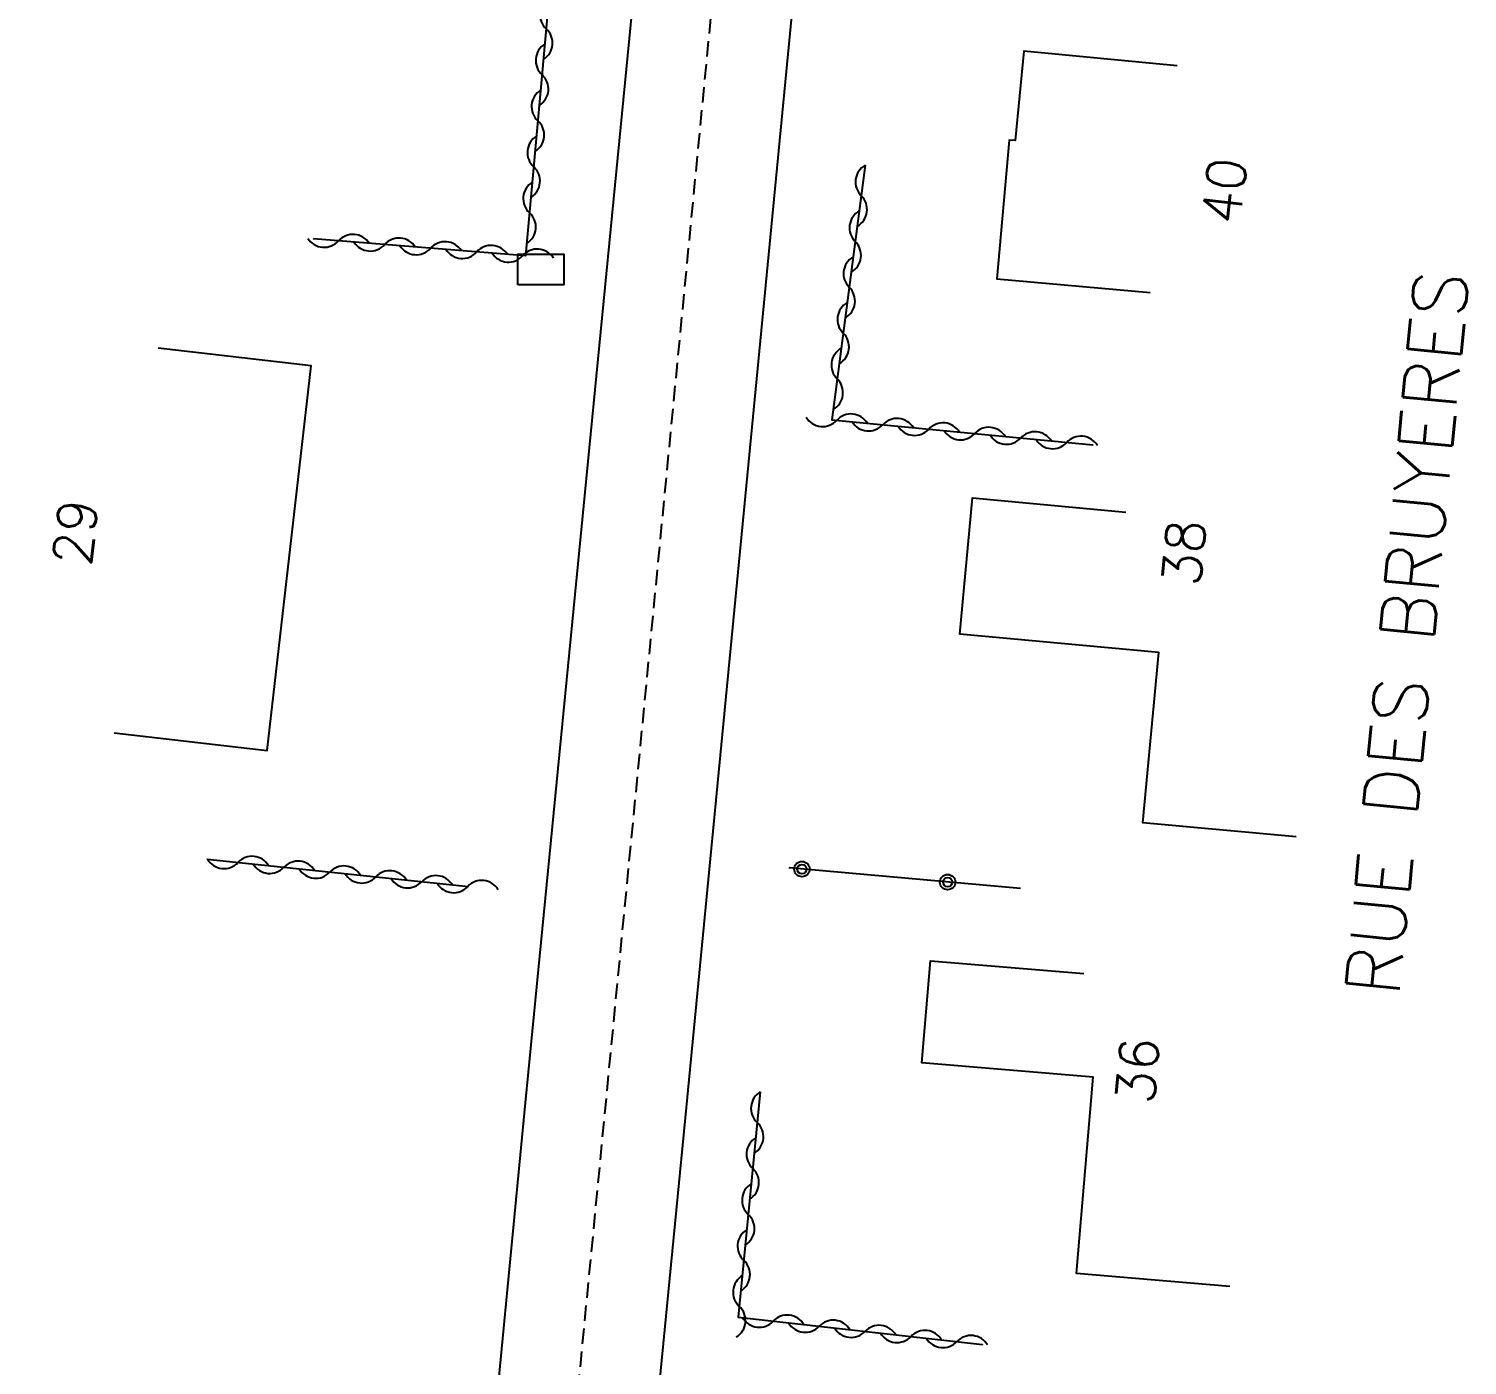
# Model space of a CAD drawing. Header units: millimetres. Extents: x 111000 to 112001, y 129999 to 131000.
# Drawn here: x 111781.62 to 111828.33, y 130925.33 to 130968.74 of the extents above; entities that cross this region are included whole.
import ezdxf
from ezdxf.enums import TextEntityAlignment as Align

# ---------------------------------------------------------------- set-up
doc = ezdxf.new("R2010")
doc.units = ezdxf.units.MM
doc.linetypes.add('DASHED', pattern=[0.75, 0.5, -0.25])
doc.layers.get('0').update_dxf_attribs({"linetype": 'CONTINUOUS'})
for name, color, linetype in [('W0001', 6, 'DASHED'), ('W0008', 7, 'CONTINUOUS'), ('W0100', 7, 'CONTINUOUS'), ('W0310', 3, 'CONTINUOUS'), ('W0322', 7, 'CONTINUOUS'), ('W0989', 7, 'CONTINUOUS'), ('W0991', 7, 'CONTINUOUS'), ('W1471', 7, 'CONTINUOUS')]:
    doc.layers.add(name, color=color, linetype=linetype)
doc.styles.get("Standard").update_dxf_attribs({"font": 'romans.shx', "width": 0.85})

# ---------------------------------------------------------------- blocks, each defined once
blk = doc.blocks.new('T1471')
at = {"color": 0, "linetype": 'Continuous', "flags": 128}
blk.add_lwpolyline([(-0.75, -0.5), (-0.75, 0.5), (0.75, 0.5), (0.75, -0.5), (-0.75, -0.5)], dxfattribs=at)
blk = doc.blocks.new('t322o')
at = {"color": 0, "linetype": 'Continuous'}
for radius in [0.25, 0.15]:
    blk.add_circle((0, 0), radius, dxfattribs=at)
blk = doc.blocks.new('t310o')
at = {"color": 0, "linetype": 'Continuous'}
for centre, start, end in [((-0.5, 0.375), 216.8699, 323.1304), ((0.5, -0.375), 36.8699, 143.1303)]:
    blk.add_arc(centre, 0.625, start, end, dxfattribs=at)

msp = doc.modelspace()

# ---------------------------------------------------------------- linework, layer by layer
at = {"layer": 'W0001'}
msp.add_lwpolyline([(111783.49, 130843.804), (111788.465, 130848.054), (111790.847, 130853.145), (111792.454, 130857.847), (111793.662, 130864.647), (111798.59, 130915.582), (111806.757, 131000)], dxfattribs=at)
at = {"layer": 'W0008'}
for points in [[(111804.151, 131000), (111803.543, 130993.722), (111803.091, 130988.714), (111797.735, 130933.851), (111795.338, 130908.874), (111795.152, 130907.321), (111790.979, 130864.076), (111790.572, 130861.805), (111789.735, 130859.542), (111788.241, 130857.075), (111786.529, 130855.174), (111784.532, 130853.606), (111782.336, 130852.41), (111780.567, 130851.743), (111778.546, 130851.3), (111775.791, 130851.178), (111773.213, 130851.546), (111771.034, 130852.218), (111769.602, 130852.844), (111747.192, 130864.644)], [(111809.362, 131000), (111802.934, 130933.374), (111800.364, 130907.054), (111800.218, 130905.756), (111794.977, 130850.907), (111794.883, 130849.806), (111794.874, 130847.011), (111795.807, 130843.053), (111797.66, 130839.525), (111800.483, 130836.56), (111803.12, 130834.788), (111805.279, 130833.76), (111795.917, 130849.812)]]:
    msp.add_lwpolyline(points, dxfattribs=at)
at = {"layer": 'W0100'}
for points in [[(111818.905, 130967.535), (111813.928, 130968.011), (111813.651, 130965.113), (111813.453, 130965.117), (111813.047, 130960.621), (111813.047, 130960.621), (111813.047, 130960.621), (111813.047, 130960.621), (111813.047, 130960.621), (111813.047, 130960.621), (111813.047, 130960.621), (111813.047, 130960.621), (111813.047, 130960.621), (111813.047, 130960.621), (111813.047, 130960.621), (111813.047, 130960.621), (111813.047, 130960.621), (111813.047, 130960.621), (111813.047, 130960.621), (111813.047, 130960.621), (111813.047, 130960.621), (111813.047, 130960.621), (111813.047, 130960.621), (111813.047, 130960.621), (111813.047, 130960.621), (111813.047, 130960.621), (111813.047, 130960.621), (111813.047, 130960.621), (111813.047, 130960.621), (111813.047, 130960.621), (111813.047, 130960.621), (111813.047, 130960.621), (111813.047, 130960.621), (111813.047, 130960.621), (111813.047, 130960.621), (111813.047, 130960.621), (111813.047, 130960.621), (111813.047, 130960.621), (111813.047, 130960.621), (111813.047, 130960.621), (111813.047, 130960.621), (111813.047, 130960.621), (111813.047, 130960.621), (111813.047, 130960.621), (111813.047, 130960.621), (111813.047, 130960.621), (111813.047, 130960.621), (111813.047, 130960.621), (111813.047, 130960.621), (111813.047, 130960.621), (111813.047, 130960.621), (111813.047, 130960.621), (111813.047, 130960.621), (111813.047, 130960.621), (111813.047, 130960.621), (111813.047, 130960.621), (111813.047, 130960.621), (111813.047, 130960.621), (111813.047, 130960.621), (111813.047, 130960.621), (111813.047, 130960.621), (111813.047, 130960.621), (111813.047, 130960.621), (111813.047, 130960.621), (111813.047, 130960.621), (111813.047, 130960.621), (111813.047, 130960.621), (111813.047, 130960.621), (111813.047, 130960.621), (111813.047, 130960.621), (111813.047, 130960.621), (111813.047, 130960.621), (111813.047, 130960.621), (111813.047, 130960.621), (111813.047, 130960.621), (111813.047, 130960.621), (111813.047, 130960.621), (111813.047, 130960.621), (111813.047, 130960.621), (111813.047, 130960.621), (111813.047, 130960.621), (111813.047, 130960.621), (111813.047, 130960.621), (111813.047, 130960.621), (111813.047, 130960.621), (111813.047, 130960.621), (111813.047, 130960.621), (111813.047, 130960.621), (111813.047, 130960.621), (111813.047, 130960.621), (111813.047, 130960.621), (111813.047, 130960.621), (111813.047, 130960.621), (111813.047, 130960.621), (111813.047, 130960.621), (111813.047, 130960.621), (111813.047, 130960.621), (111813.047, 130960.621), (111813.047, 130960.621), (111813.047, 130960.621), (111813.047, 130960.621), (111813.047, 130960.621), (111813.047, 130960.621), (111813.047, 130960.621), (111813.047, 130960.621), (111813.047, 130960.621), (111813.047, 130960.621), (111813.047, 130960.621), (111813.047, 130960.621), (111813.047, 130960.621), (111813.047, 130960.621), (111813.047, 130960.621), (111813.047, 130960.621), (111813.047, 130960.621), (111813.047, 130960.621), (111813.047, 130960.621), (111813.047, 130960.621), (111813.047, 130960.621), (111813.047, 130960.621), (111813.047, 130960.621), (111813.047, 130960.621), (111818.027, 130960.171)], [(111784.39, 130945.873), (111789.357, 130945.303), (111789.357, 130945.303), (111789.357, 130945.303), (111789.357, 130945.303), (111789.357, 130945.303), (111789.357, 130945.303), (111789.357, 130945.303), (111789.357, 130945.303), (111789.357, 130945.303), (111789.357, 130945.303), (111789.357, 130945.303), (111789.357, 130945.303), (111789.357, 130945.303), (111789.357, 130945.303), (111789.357, 130945.303), (111789.357, 130945.303), (111789.357, 130945.303), (111789.357, 130945.303), (111789.357, 130945.303), (111789.357, 130945.303), (111789.357, 130945.303), (111789.357, 130945.303), (111789.357, 130945.303), (111789.357, 130945.303), (111789.357, 130945.303), (111789.357, 130945.303), (111789.357, 130945.303), (111789.357, 130945.303), (111789.357, 130945.303), (111789.357, 130945.303), (111789.357, 130945.303), (111789.357, 130945.303), (111789.357, 130945.303), (111789.357, 130945.303), (111789.357, 130945.303), (111789.357, 130945.303), (111789.357, 130945.303), (111789.357, 130945.303), (111789.357, 130945.303), (111789.357, 130945.303), (111789.357, 130945.303), (111789.357, 130945.303), (111789.357, 130945.303), (111789.357, 130945.303), (111789.357, 130945.303), (111789.357, 130945.303), (111789.357, 130945.303), (111789.357, 130945.303), (111789.357, 130945.303), (111789.357, 130945.303), (111789.357, 130945.303), (111789.357, 130945.303), (111789.357, 130945.303), (111789.357, 130945.303), (111789.357, 130945.303), (111789.357, 130945.303), (111789.357, 130945.303), (111789.357, 130945.303), (111789.357, 130945.303), (111789.357, 130945.303), (111789.357, 130945.303), (111789.357, 130945.303), (111789.357, 130945.303), (111789.357, 130945.303), (111789.357, 130945.303), (111789.357, 130945.303), (111789.357, 130945.303), (111789.357, 130945.303), (111789.357, 130945.303), (111789.357, 130945.303), (111789.357, 130945.303), (111789.357, 130945.303), (111789.357, 130945.303), (111789.357, 130945.303), (111789.357, 130945.303), (111789.357, 130945.303), (111789.357, 130945.303), (111789.357, 130945.303), (111789.357, 130945.303), (111789.357, 130945.303), (111789.357, 130945.303), (111789.357, 130945.303), (111789.357, 130945.303), (111789.357, 130945.303), (111789.357, 130945.303), (111789.357, 130945.303), (111789.357, 130945.303), (111789.357, 130945.303), (111789.357, 130945.303), (111789.357, 130945.303), (111789.357, 130945.303), (111789.357, 130945.303), (111789.357, 130945.303), (111789.357, 130945.303), (111789.357, 130945.303), (111789.357, 130945.303), (111789.357, 130945.303), (111789.357, 130945.303), (111789.357, 130945.303), (111789.357, 130945.303), (111790.789, 130957.791), (111785.822, 130958.361)], [(111822.775, 130942.492), (111817.796, 130942.951), (111817.796, 130942.951), (111817.796, 130942.951), (111817.796, 130942.951), (111817.796, 130942.951), (111817.796, 130942.951), (111817.796, 130942.951), (111817.796, 130942.951), (111817.796, 130942.951), (111817.796, 130942.951), (111817.796, 130942.951), (111817.796, 130942.951), (111817.796, 130942.951), (111817.796, 130942.951), (111817.796, 130942.951), (111817.796, 130942.951), (111817.796, 130942.951), (111817.796, 130942.951), (111817.796, 130942.951), (111817.796, 130942.951), (111817.796, 130942.951), (111817.796, 130942.951), (111817.796, 130942.951), (111817.796, 130942.951), (111817.796, 130942.951), (111817.796, 130942.951), (111817.796, 130942.951), (111817.796, 130942.951), (111817.796, 130942.951), (111817.796, 130942.951), (111817.796, 130942.951), (111817.796, 130942.951), (111817.796, 130942.951), (111817.796, 130942.951), (111817.796, 130942.951), (111817.796, 130942.951), (111817.796, 130942.951), (111817.796, 130942.951), (111817.796, 130942.951), (111817.796, 130942.951), (111817.796, 130942.951), (111817.796, 130942.951), (111817.796, 130942.951), (111817.796, 130942.951), (111817.796, 130942.951), (111817.796, 130942.951), (111817.796, 130942.951), (111817.796, 130942.951), (111817.796, 130942.951), (111817.796, 130942.951), (111817.796, 130942.951), (111817.796, 130942.951), (111817.796, 130942.951), (111817.796, 130942.951), (111817.796, 130942.951), (111817.796, 130942.951), (111817.796, 130942.951), (111817.796, 130942.951), (111817.796, 130942.951), (111817.796, 130942.951), (111817.796, 130942.951), (111818.306, 130948.48), (111811.852, 130949.075), (111812.26, 130953.5), (111817.239, 130953.041)], [(111820.62, 130927.889), (111815.638, 130928.309), (111815.638, 130928.309), (111815.638, 130928.309), (111815.638, 130928.309), (111815.638, 130928.309), (111815.638, 130928.309), (111815.638, 130928.309), (111815.638, 130928.309), (111815.638, 130928.309), (111815.638, 130928.309), (111815.638, 130928.309), (111815.638, 130928.309), (111815.638, 130928.309), (111815.638, 130928.309), (111815.638, 130928.309), (111815.638, 130928.309), (111815.638, 130928.309), (111815.638, 130928.309), (111815.638, 130928.309), (111815.638, 130928.309), (111815.638, 130928.309), (111815.638, 130928.309), (111815.638, 130928.309), (111815.638, 130928.309), (111815.638, 130928.309), (111815.638, 130928.309), (111815.638, 130928.309), (111815.638, 130928.309), (111815.638, 130928.309), (111815.638, 130928.309), (111815.638, 130928.309), (111815.638, 130928.309), (111815.638, 130928.309), (111815.638, 130928.309), (111815.638, 130928.309), (111815.638, 130928.309), (111815.638, 130928.309), (111815.638, 130928.309), (111815.638, 130928.309), (111815.638, 130928.309), (111815.638, 130928.309), (111815.638, 130928.309), (111815.638, 130928.309), (111815.638, 130928.309), (111815.638, 130928.309), (111815.638, 130928.309), (111815.638, 130928.309), (111815.638, 130928.309), (111815.638, 130928.309), (111815.638, 130928.309), (111815.638, 130928.309), (111815.638, 130928.309), (111815.638, 130928.309), (111815.638, 130928.309), (111815.638, 130928.309), (111815.638, 130928.309), (111815.638, 130928.309), (111815.638, 130928.309), (111815.638, 130928.309), (111815.638, 130928.309), (111815.638, 130928.309), (111816.176, 130934.69), (111810.615, 130935.159), (111810.894, 130938.471), (111815.876, 130938.051)], [(111815.638, 130928.309), (111815.638, 130928.309), (111815.638, 130928.309), (111815.638, 130928.309), (111815.638, 130928.309), (111815.638, 130928.309), (111815.638, 130928.309), (111815.638, 130928.309), (111815.638, 130928.309), (111815.638, 130928.309), (111815.638, 130928.309), (111815.638, 130928.309), (111815.638, 130928.309), (111815.638, 130928.309), (111815.638, 130928.309), (111815.638, 130928.309), (111815.638, 130928.309), (111815.638, 130928.309), (111815.638, 130928.309), (111815.638, 130928.309), (111815.638, 130928.309), (111815.638, 130928.309), (111815.638, 130928.309), (111815.638, 130928.309), (111815.638, 130928.309), (111815.638, 130928.309), (111815.638, 130928.309), (111815.638, 130928.309), (111815.638, 130928.309), (111815.638, 130928.309), (111815.638, 130928.309), (111815.638, 130928.309), (111815.638, 130928.309), (111815.638, 130928.309), (111815.638, 130928.309), (111815.638, 130928.309), (111815.638, 130928.309), (111815.638, 130928.309), (111815.638, 130928.309), (111815.638, 130928.309), (111815.638, 130928.309), (111815.638, 130928.309), (111815.638, 130928.309), (111815.638, 130928.309), (111815.638, 130928.309), (111815.638, 130928.309), (111815.638, 130928.309), (111815.638, 130928.309), (111815.638, 130928.309), (111815.638, 130928.309), (111815.638, 130928.309), (111815.638, 130928.309), (111815.638, 130928.309), (111815.638, 130928.309), (111815.638, 130928.309), (111815.638, 130928.309), (111815.638, 130928.309), (111815.638, 130928.309), (111815.638, 130928.309), (111815.638, 130928.309), (111815.638, 130928.309)]]:
    msp.add_lwpolyline(points, dxfattribs=at)
at = {"layer": 'W0310'}
for points in [[(111800.001, 130986.168), (111797.751, 130961.365), (111790.866, 130961.917), (111790.866, 130961.917), (111790.866, 130961.917), (111790.866, 130961.917), (111790.866, 130961.917), (111790.866, 130961.917), (111790.866, 130961.917), (111790.866, 130961.917), (111790.866, 130961.917), (111790.866, 130961.917), (111790.866, 130961.917), (111790.866, 130961.917), (111790.866, 130961.917), (111790.866, 130961.917), (111790.866, 130961.917), (111790.866, 130961.917), (111790.866, 130961.917), (111790.866, 130961.917), (111790.866, 130961.917), (111790.866, 130961.917), (111790.866, 130961.917), (111790.866, 130961.917), (111790.866, 130961.917), (111790.866, 130961.917), (111790.866, 130961.917), (111790.866, 130961.917), (111790.866, 130961.917), (111790.866, 130961.917), (111790.866, 130961.917), (111790.866, 130961.917), (111790.866, 130961.917), (111790.866, 130961.917), (111790.866, 130961.917), (111790.866, 130961.917), (111790.866, 130961.917), (111790.866, 130961.917), (111790.866, 130961.917), (111790.866, 130961.917), (111790.866, 130961.917), (111790.866, 130961.917), (111790.866, 130961.917), (111790.866, 130961.917), (111790.866, 130961.917), (111790.866, 130961.917), (111790.866, 130961.917), (111790.866, 130961.917), (111790.866, 130961.917), (111790.866, 130961.917), (111790.866, 130961.917), (111790.866, 130961.917), (111790.866, 130961.917), (111790.866, 130961.917), (111790.866, 130961.917), (111790.866, 130961.917), (111790.866, 130961.917), (111790.866, 130961.917), (111790.866, 130961.917), (111790.866, 130961.917), (111790.866, 130961.917), (111790.866, 130961.917), (111790.866, 130961.917), (111790.866, 130961.917), (111790.866, 130961.917), (111790.866, 130961.917), (111790.866, 130961.917), (111790.866, 130961.917), (111790.866, 130961.917), (111790.866, 130961.917), (111790.866, 130961.917), (111790.866, 130961.917), (111790.866, 130961.917), (111790.866, 130961.917), (111790.866, 130961.917), (111790.866, 130961.917), (111790.866, 130961.917), (111790.866, 130961.917), (111790.866, 130961.917), (111790.866, 130961.917), (111790.866, 130961.917), (111790.866, 130961.917), (111790.866, 130961.917), (111790.866, 130961.917), (111790.866, 130961.917), (111790.866, 130961.917), (111790.866, 130961.917), (111790.866, 130961.917), (111790.866, 130961.917), (111790.866, 130961.917), (111790.866, 130961.917), (111790.866, 130961.917), (111790.866, 130961.917), (111790.866, 130961.917), (111790.866, 130961.917), (111790.866, 130961.917), (111790.866, 130961.917), (111790.866, 130961.917), (111790.866, 130961.917), (111790.866, 130961.917), (111790.866, 130961.917)], [(111808.779, 130964.308), (111807.693, 130956.04), (111816.163, 130955.223), (111816.163, 130955.223), (111816.163, 130955.223), (111816.163, 130955.223), (111816.163, 130955.223), (111816.163, 130955.223), (111816.163, 130955.223), (111816.163, 130955.223), (111816.163, 130955.223), (111816.163, 130955.223), (111816.163, 130955.223), (111816.163, 130955.223), (111816.163, 130955.223), (111816.163, 130955.223), (111816.163, 130955.223), (111816.163, 130955.223), (111816.163, 130955.223), (111816.163, 130955.223), (111816.163, 130955.223), (111816.163, 130955.223), (111816.163, 130955.223), (111816.163, 130955.223), (111816.163, 130955.223), (111816.163, 130955.223), (111816.163, 130955.223), (111816.163, 130955.223), (111816.163, 130955.223), (111816.163, 130955.223), (111816.163, 130955.223), (111816.163, 130955.223), (111816.163, 130955.223), (111816.163, 130955.223), (111816.163, 130955.223), (111816.163, 130955.223), (111816.163, 130955.223), (111816.163, 130955.223), (111816.163, 130955.223), (111816.163, 130955.223), (111816.163, 130955.223), (111816.163, 130955.223), (111816.163, 130955.223), (111816.163, 130955.223), (111816.163, 130955.223), (111816.163, 130955.223), (111816.163, 130955.223), (111816.163, 130955.223), (111816.163, 130955.223), (111816.163, 130955.223), (111816.163, 130955.223), (111816.163, 130955.223), (111816.163, 130955.223), (111816.163, 130955.223), (111816.163, 130955.223), (111816.163, 130955.223), (111816.163, 130955.223), (111816.163, 130955.223), (111816.163, 130955.223), (111816.163, 130955.223), (111816.163, 130955.223), (111816.163, 130955.223), (111816.163, 130955.223), (111816.163, 130955.223), (111816.163, 130955.223), (111816.163, 130955.223), (111816.163, 130955.223), (111816.163, 130955.223), (111816.163, 130955.223), (111816.163, 130955.223), (111816.163, 130955.223), (111816.163, 130955.223), (111816.163, 130955.223), (111816.163, 130955.223), (111816.163, 130955.223), (111816.163, 130955.223), (111816.163, 130955.223), (111816.163, 130955.223), (111816.163, 130955.223), (111816.163, 130955.223), (111816.163, 130955.223), (111816.163, 130955.223), (111816.163, 130955.223), (111816.163, 130955.223), (111816.163, 130955.223), (111816.163, 130955.223), (111816.163, 130955.223), (111816.163, 130955.223), (111816.163, 130955.223), (111816.163, 130955.223), (111816.163, 130955.223), (111816.163, 130955.223), (111816.163, 130955.223), (111816.163, 130955.223), (111816.163, 130955.223), (111816.163, 130955.223), (111816.163, 130955.223), (111816.163, 130955.223), (111816.163, 130955.223), (111816.163, 130955.223), (111816.163, 130955.223)], [(111790.866, 130961.917), (111790.866, 130961.917), (111790.866, 130961.917), (111790.866, 130961.917), (111790.866, 130961.917), (111790.866, 130961.917), (111790.866, 130961.917), (111790.866, 130961.917), (111790.866, 130961.917), (111790.866, 130961.917), (111790.866, 130961.917), (111790.866, 130961.917), (111790.866, 130961.917), (111790.866, 130961.917), (111790.866, 130961.917), (111790.866, 130961.917), (111790.866, 130961.917), (111790.866, 130961.917), (111790.866, 130961.917), (111790.866, 130961.917)], [(111816.163, 130955.223), (111816.163, 130955.223), (111816.163, 130955.223), (111816.163, 130955.223), (111816.163, 130955.223), (111816.163, 130955.223), (111816.163, 130955.223), (111816.163, 130955.223), (111816.163, 130955.223), (111816.163, 130955.223), (111816.163, 130955.223), (111816.163, 130955.223), (111816.163, 130955.223), (111816.163, 130955.223), (111816.163, 130955.223), (111816.163, 130955.223), (111816.163, 130955.223), (111816.163, 130955.223), (111816.163, 130955.223), (111816.163, 130955.223)], [(111787.415, 130941.767), (111787.415, 130941.767), (111787.415, 130941.767), (111787.415, 130941.767), (111787.415, 130941.767), (111787.415, 130941.767), (111787.415, 130941.767), (111787.415, 130941.767), (111787.415, 130941.767), (111787.415, 130941.767), (111787.415, 130941.767), (111787.415, 130941.767), (111787.415, 130941.767), (111787.415, 130941.767), (111787.415, 130941.767), (111787.415, 130941.767), (111787.415, 130941.767), (111787.415, 130941.767), (111787.415, 130941.767), (111787.415, 130941.767), (111787.415, 130941.767), (111787.415, 130941.767), (111787.415, 130941.767), (111787.415, 130941.767), (111787.415, 130941.767), (111787.415, 130941.767), (111787.415, 130941.767), (111787.415, 130941.767), (111787.415, 130941.767), (111787.415, 130941.767), (111787.415, 130941.767), (111787.415, 130941.767), (111787.415, 130941.767), (111787.415, 130941.767), (111787.415, 130941.767), (111787.415, 130941.767), (111787.415, 130941.767), (111787.415, 130941.767), (111787.415, 130941.767), (111787.415, 130941.767), (111787.415, 130941.767), (111787.415, 130941.767), (111787.415, 130941.767), (111787.415, 130941.767), (111787.415, 130941.767), (111787.415, 130941.767), (111787.415, 130941.767), (111787.415, 130941.767), (111787.415, 130941.767), (111787.415, 130941.767), (111787.415, 130941.767), (111787.415, 130941.767), (111787.415, 130941.767), (111787.415, 130941.767), (111787.415, 130941.767), (111787.415, 130941.767), (111787.415, 130941.767), (111787.415, 130941.767), (111787.415, 130941.767), (111787.415, 130941.767), (111787.415, 130941.767), (111787.415, 130941.767), (111787.415, 130941.767), (111787.415, 130941.767), (111787.415, 130941.767), (111787.415, 130941.767), (111787.415, 130941.767), (111787.415, 130941.767), (111787.415, 130941.767), (111787.415, 130941.767), (111787.415, 130941.767), (111787.415, 130941.767), (111787.415, 130941.767), (111787.415, 130941.767), (111787.415, 130941.767), (111787.415, 130941.767), (111787.415, 130941.767), (111787.415, 130941.767), (111787.415, 130941.767), (111787.415, 130941.767), (111787.415, 130941.767), (111787.415, 130941.767), (111787.415, 130941.767), (111787.415, 130941.767), (111787.415, 130941.767), (111787.415, 130941.767), (111787.415, 130941.767), (111787.415, 130941.767), (111787.415, 130941.767), (111787.415, 130941.767), (111787.415, 130941.767), (111787.415, 130941.767), (111787.415, 130941.767), (111787.415, 130941.767), (111787.415, 130941.767), (111787.415, 130941.767), (111787.415, 130941.767), (111787.415, 130941.767), (111787.415, 130941.767), (111787.415, 130941.767), (111787.415, 130941.767)], [(111787.415, 130941.767), (111787.415, 130941.767), (111787.415, 130941.767), (111787.415, 130941.767), (111787.415, 130941.767), (111787.415, 130941.767), (111787.415, 130941.767), (111787.415, 130941.767), (111787.415, 130941.767), (111787.415, 130941.767), (111787.415, 130941.767), (111787.415, 130941.767), (111787.415, 130941.767), (111787.415, 130941.767), (111787.415, 130941.767), (111787.415, 130941.767), (111787.415, 130941.767), (111787.415, 130941.767), (111787.415, 130941.767), (111795.898, 130940.878)], [(111805.368, 130934.213), (111804.654, 130926.892), (111812.581, 130926.01), (111812.581, 130926.01), (111812.581, 130926.01), (111812.581, 130926.01), (111812.581, 130926.01), (111812.581, 130926.01), (111812.581, 130926.01), (111812.581, 130926.01), (111812.581, 130926.01), (111812.581, 130926.01), (111812.581, 130926.01), (111812.581, 130926.01), (111812.581, 130926.01), (111812.581, 130926.01), (111812.581, 130926.01), (111812.581, 130926.01), (111812.581, 130926.01), (111812.581, 130926.01), (111812.581, 130926.01), (111812.581, 130926.01), (111812.581, 130926.01), (111812.581, 130926.01), (111812.581, 130926.01), (111812.581, 130926.01), (111812.581, 130926.01), (111812.581, 130926.01), (111812.581, 130926.01), (111812.581, 130926.01), (111812.581, 130926.01), (111812.581, 130926.01), (111812.581, 130926.01), (111812.581, 130926.01), (111812.581, 130926.01), (111812.581, 130926.01), (111812.581, 130926.01), (111812.581, 130926.01), (111812.581, 130926.01), (111812.581, 130926.01), (111812.581, 130926.01), (111812.581, 130926.01), (111812.581, 130926.01), (111812.581, 130926.01), (111812.581, 130926.01), (111812.581, 130926.01), (111812.581, 130926.01), (111812.581, 130926.01), (111812.581, 130926.01), (111812.581, 130926.01), (111812.581, 130926.01), (111812.581, 130926.01), (111812.581, 130926.01), (111812.581, 130926.01), (111812.581, 130926.01), (111812.581, 130926.01), (111812.581, 130926.01), (111812.581, 130926.01), (111812.581, 130926.01), (111812.581, 130926.01), (111812.581, 130926.01), (111812.581, 130926.01), (111812.581, 130926.01), (111812.581, 130926.01), (111812.581, 130926.01), (111812.581, 130926.01), (111812.581, 130926.01), (111812.581, 130926.01), (111812.581, 130926.01), (111812.581, 130926.01), (111812.581, 130926.01), (111812.581, 130926.01), (111812.581, 130926.01), (111812.581, 130926.01), (111812.581, 130926.01), (111812.581, 130926.01), (111812.581, 130926.01), (111812.581, 130926.01), (111812.581, 130926.01), (111812.581, 130926.01), (111812.581, 130926.01), (111812.581, 130926.01), (111812.581, 130926.01), (111812.581, 130926.01), (111812.581, 130926.01), (111812.581, 130926.01), (111812.581, 130926.01), (111812.581, 130926.01), (111812.581, 130926.01), (111812.581, 130926.01), (111812.581, 130926.01), (111812.581, 130926.01), (111812.581, 130926.01), (111812.581, 130926.01), (111812.581, 130926.01), (111812.581, 130926.01), (111812.581, 130926.01), (111812.581, 130926.01), (111812.581, 130926.01), (111812.581, 130926.01), (111812.581, 130926.01)], [(111812.581, 130926.01), (111812.581, 130926.01), (111812.581, 130926.01), (111812.581, 130926.01), (111812.581, 130926.01), (111812.581, 130926.01), (111812.581, 130926.01), (111812.581, 130926.01), (111812.581, 130926.01), (111812.581, 130926.01), (111812.581, 130926.01), (111812.581, 130926.01), (111812.581, 130926.01), (111812.581, 130926.01), (111812.581, 130926.01), (111812.581, 130926.01), (111812.581, 130926.01), (111812.581, 130926.01), (111812.581, 130926.01), (111812.581, 130926.01)]]:
    msp.add_lwpolyline(points, dxfattribs=at)
at = {"layer": 'W0322'}
for points in [[(111813.819, 130940.813), (111806.303, 130941.484), (111806.303, 130941.484), (111806.303, 130941.484), (111806.303, 130941.484), (111806.303, 130941.484), (111806.303, 130941.484), (111806.303, 130941.484), (111806.303, 130941.484), (111806.303, 130941.484), (111806.303, 130941.484), (111806.303, 130941.484), (111806.303, 130941.484), (111806.303, 130941.484), (111806.303, 130941.484), (111806.303, 130941.484), (111806.303, 130941.484), (111806.303, 130941.484), (111806.303, 130941.484), (111806.303, 130941.484), (111806.303, 130941.484), (111806.303, 130941.484), (111806.303, 130941.484), (111806.303, 130941.484), (111806.303, 130941.484), (111806.303, 130941.484), (111806.303, 130941.484), (111806.303, 130941.484), (111806.303, 130941.484), (111806.303, 130941.484), (111806.303, 130941.484), (111806.303, 130941.484), (111806.303, 130941.484), (111806.303, 130941.484), (111806.303, 130941.484), (111806.303, 130941.484), (111806.303, 130941.484), (111806.303, 130941.484), (111806.303, 130941.484), (111806.303, 130941.484), (111806.303, 130941.484), (111806.303, 130941.484), (111806.303, 130941.484), (111806.303, 130941.484), (111806.303, 130941.484), (111806.303, 130941.484), (111806.303, 130941.484), (111806.303, 130941.484), (111806.303, 130941.484), (111806.303, 130941.484), (111806.303, 130941.484), (111806.303, 130941.484), (111806.303, 130941.484), (111806.303, 130941.484), (111806.303, 130941.484), (111806.303, 130941.484), (111806.303, 130941.484), (111806.303, 130941.484), (111806.303, 130941.484), (111806.303, 130941.484), (111806.303, 130941.484), (111806.303, 130941.484), (111806.303, 130941.484), (111806.303, 130941.484), (111806.303, 130941.484), (111806.303, 130941.484), (111806.303, 130941.484), (111806.303, 130941.484), (111806.303, 130941.484), (111806.303, 130941.484), (111806.303, 130941.484), (111806.303, 130941.484), (111806.303, 130941.484), (111806.303, 130941.484), (111806.303, 130941.484), (111806.303, 130941.484), (111806.303, 130941.484), (111806.303, 130941.484), (111806.303, 130941.484), (111806.303, 130941.484), (111806.303, 130941.484), (111806.303, 130941.484), (111806.303, 130941.484), (111806.303, 130941.484), (111806.303, 130941.484), (111806.303, 130941.484), (111806.303, 130941.484), (111806.303, 130941.484), (111806.303, 130941.484), (111806.303, 130941.484), (111806.303, 130941.484), (111806.303, 130941.484), (111806.303, 130941.484), (111806.303, 130941.484), (111806.303, 130941.484), (111806.303, 130941.484), (111806.303, 130941.484), (111806.303, 130941.484), (111806.303, 130941.484), (111806.303, 130941.484), (111806.303, 130941.484)], [(111806.303, 130941.484), (111806.303, 130941.484), (111806.303, 130941.484), (111806.303, 130941.484), (111806.303, 130941.484), (111806.303, 130941.484), (111806.303, 130941.484), (111806.303, 130941.484), (111806.303, 130941.484), (111806.303, 130941.484), (111806.303, 130941.484), (111806.303, 130941.484), (111806.303, 130941.484), (111806.303, 130941.484), (111806.303, 130941.484), (111806.303, 130941.484), (111806.303, 130941.484), (111806.303, 130941.484), (111806.303, 130941.484), (111806.303, 130941.484)]]:
    msp.add_lwpolyline(points, dxfattribs=at)

# ---------------------------------------------------------------- block references
at = {"layer": 'W0310'}
for p, rotation in [((111798.42, 130968.74), 264.8166583958065), ((111798.284, 130967.246), 264.8166583958065), ((111798.149, 130965.752), 264.8166583958065), ((111798.013, 130964.258), 264.8166583958065), ((111808.649, 130963.317), 262.5170135815366), ((111797.878, 130962.764), 264.8166583958065), ((111808.453, 130961.829), 262.5170135815366), ((111791.675, 130961.852), 175.4162064835873), ((111793.171, 130961.732), 175.4162064835873), ((111794.666, 130961.612), 175.4162064835873), ((111796.161, 130961.492), 175.4162064835873), ((111797.656, 130961.373), 175.4162064835873), ((111808.258, 130960.342), 262.5170135815366), ((111808.063, 130958.855), 262.5170135815366), ((111807.867, 130957.368), 262.5170135815366), ((111807.853, 130956.025), 354.4905353341201), ((111809.346, 130955.881), 354.4905353341201), ((111810.839, 130955.737), 354.4905353341201), ((111812.332, 130955.592), 354.4905353341201), ((111813.826, 130955.448), 354.4905353341201), ((111815.319, 130955.304), 354.4905353341201), ((111788.41, 130941.663), 354.0172346895493), ((111789.901, 130941.506), 354.0172346895493), ((111791.393, 130941.35), 354.0172346895493), ((111792.885, 130941.194), 354.0172346895493), ((111794.377, 130941.037), 354.0172346895493), ((111795.869, 130940.881), 354.0172346895493), ((111805.271, 130933.218), 264.4296869098592), ((111805.125, 130931.725), 264.4296869098592), ((111804.98, 130930.232), 264.4296869098592), ((111804.834, 130928.739), 264.4296869098592), ((111804.689, 130927.246), 264.4296869098592), ((111805.791, 130926.765), 353.6512048684045), ((111807.282, 130926.6), 353.6512048684045), ((111808.773, 130926.434), 353.6512048684045), ((111810.264, 130926.268), 353.6512048684045), ((111811.754, 130926.102), 353.6512048684045)]:
    msp.add_blockref('t310o', p, dxfattribs=dict(at, rotation=rotation))
at = {"layer": 'W0322', "rotation": 174.8983520069542}
for p in [(111806.722, 130941.447), (111811.453, 130941.024)]:
    msp.add_blockref('t322o', p, dxfattribs=at)
at = {"layer": 'W1471'}
msp.add_blockref('T1471', (111798.244, 130960.922), dxfattribs=at)

# ---------------------------------------------------------------- texts
at = {"layer": 'W0989'}
msp.add_text('RUE DES BRUYERES', height=1.75, rotation=84.4742, dxfattribs=at).set_placement((111826.374, 130949.114), align=Align.MIDDLE)
at = {"layer": 'W0991'}
for s, rotation, p in [('40', 83.2016, (111820.437, 130963.484)), ('29', 83.4585, (111783.123, 130952.388)), ('38', 84.6952, (111819.126, 130951.725)), ('36', 85.1848, (111817.618, 130934.906))]:
    msp.add_text(s, height=1.25, rotation=rotation, dxfattribs=at).set_placement(p, align=Align.MIDDLE)

doc.saveas('drawing.dxf')
